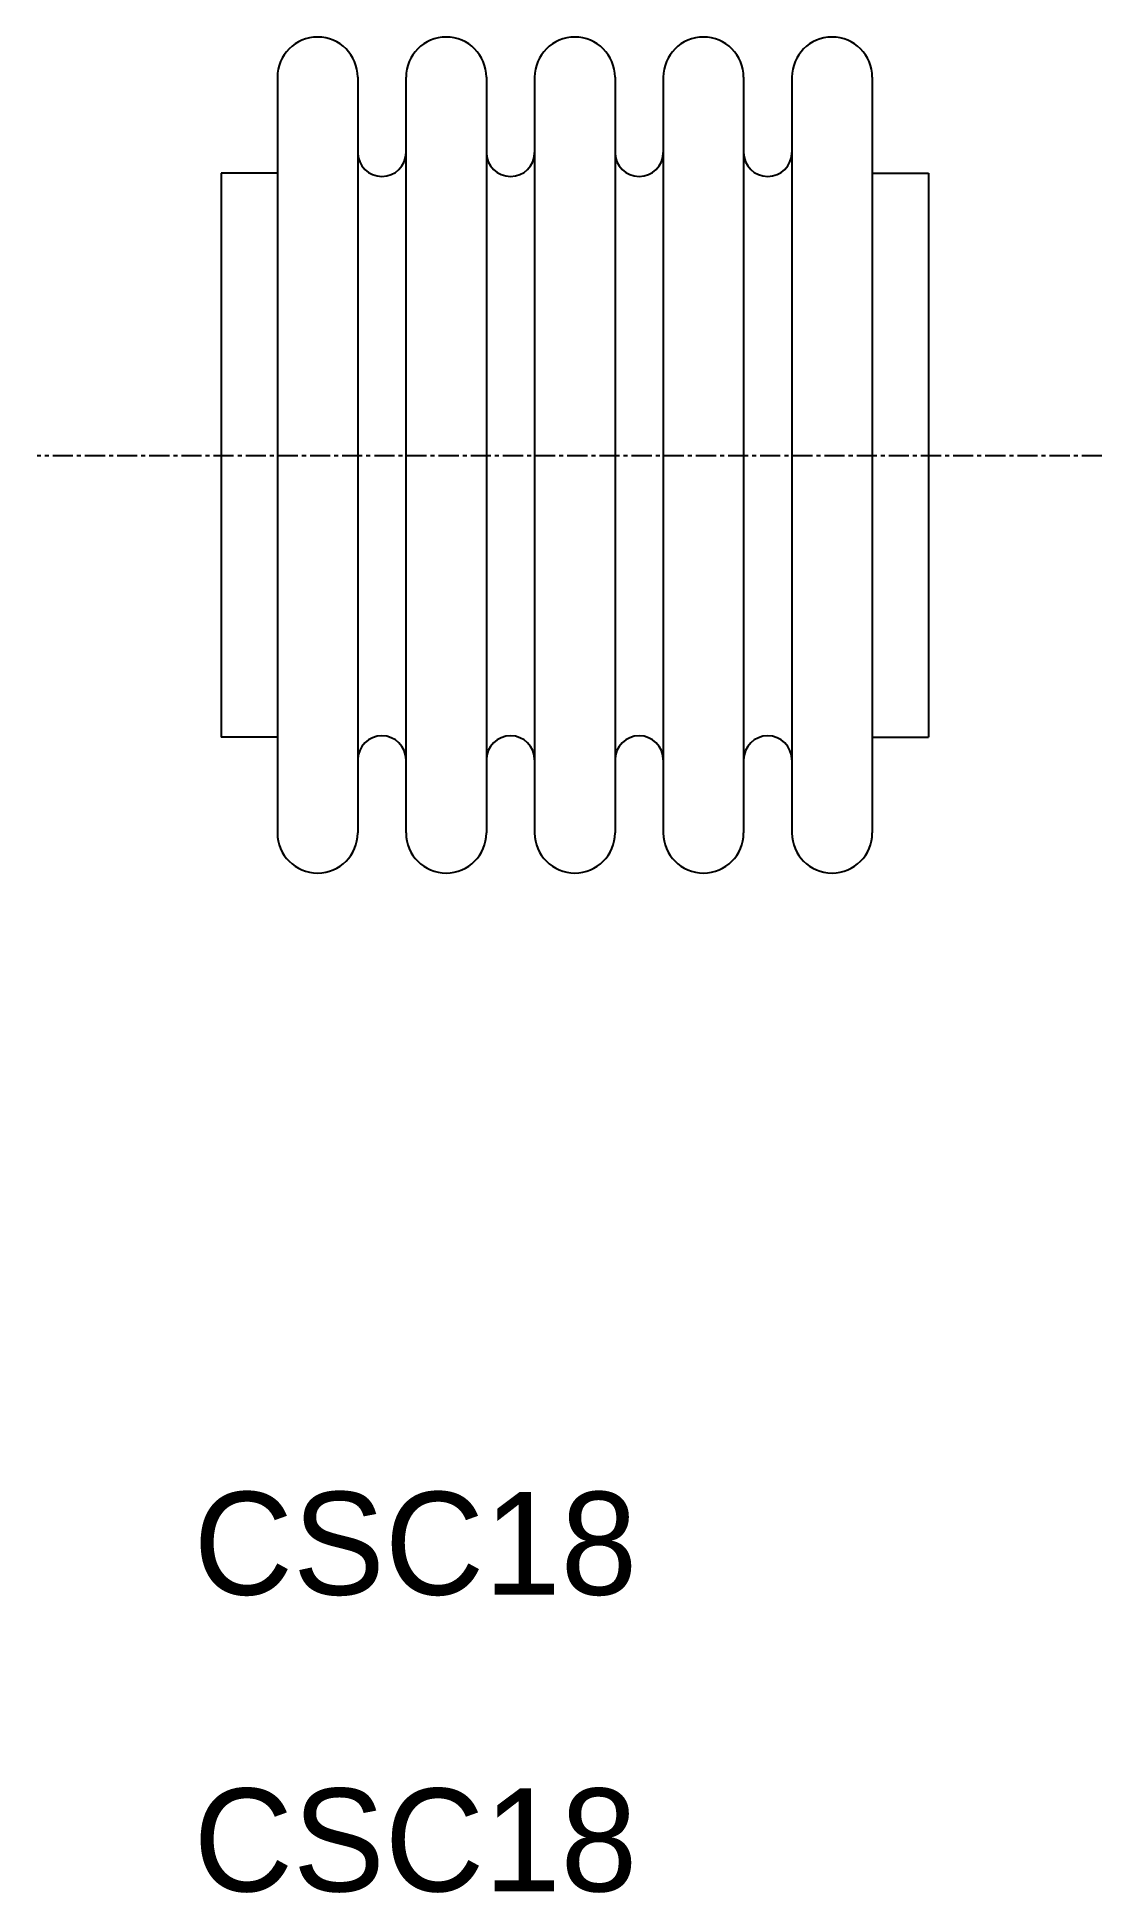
# Model space of a CAD drawing. Extents: x 199 to 266, y 81 to 196.
import ezdxf

# ---------------------------------------------------------------- set-up
doc = ezdxf.new("R2010")
doc.units = 0
doc.linetypes.add('CENTER', pattern=[2, 1.25, -0.25, 0.25, -0.25])
doc.layers.get('0').update_dxf_attribs({"linetype": 'CONTINUOUS'})
doc.layers.add('CENTER', color=1, linetype='CENTER')

msp = doc.modelspace()

# ---------------------------------------------------------------- linework, layer by layer
at = {"linetype": 'CONTINUOUS'}
for p, q in [((214.43, 193.51), (214.43, 146.51)), ((219.43, 193.51), (219.43, 146.51)), ((222.43, 146.51), (222.43, 193.51)), ((227.43, 193.51), (227.43, 146.51)), ((230.43, 193.51), (230.43, 146.51)), ((235.43, 193.51), (235.43, 146.51)), ((238.43, 193.51), (238.43, 146.51)), ((243.43, 193.51), (243.43, 146.51)), ((246.43, 193.51), (246.43, 146.51)), ((251.43, 193.51), (251.43, 146.51)), ((210.93, 187.55), (210.93, 152.46)), ((214.43, 187.55), (210.93, 187.55)), ((251.43, 187.55), (254.93, 187.55)), ((254.93, 187.55), (254.93, 152.46)), ((214.43, 152.46), (210.93, 152.46)), ((251.43, 152.46), (254.93, 152.46))]:
    msp.add_line(p, q, dxfattribs=at)
for p, q in [((214.43, 181.76), (214.43, 181.76)), ((214.43, 170.01), (214.43, 170.01))]:
    msp.add_line(p, q)
for centre, radius, start, end in [((216.93, 193.51), 2.5, 0, 180), ((224.93, 193.51), 2.5, 0, 180), ((232.93, 193.51), 2.5, 0, 180), ((240.93, 193.51), 2.5, 0, 180), ((248.93, 193.51), 2.5, 0, 180), ((220.93, 188.84), 1.5, 180, 0), ((228.93, 188.84), 1.5, 180, 0), ((236.93, 188.84), 1.5, 180, 0), ((244.93, 188.84), 1.5, 180, 0), ((220.93, 151.05), 1.5, 0, 180), ((228.93, 151.05), 1.5, 0, 180), ((236.93, 151.05), 1.5, 0, 180), ((244.93, 151.05), 1.5, 0, 180), ((216.93, 146.51), 2.5, 180, 0), ((224.93, 146.51), 2.5, 180, 0), ((232.93, 146.51), 2.5, 180, 0), ((240.93, 146.51), 2.5, 180, 0), ((248.93, 146.51), 2.5, 180, 0)]:
    msp.add_arc(centre, radius, start, end, dxfattribs=at)
at = {"layer": 'CENTER', "color": 1, "linetype": 'CENTER'}
msp.add_line((265.71, 169.96), (199.49, 169.96), dxfattribs=at)

# ---------------------------------------------------------------- texts
for p in [(209.22, 99.12), (209.22, 80.67)]:
    msp.add_text('CSC18', height=6.4).set_placement(p)

doc.saveas('drawing.dxf')
